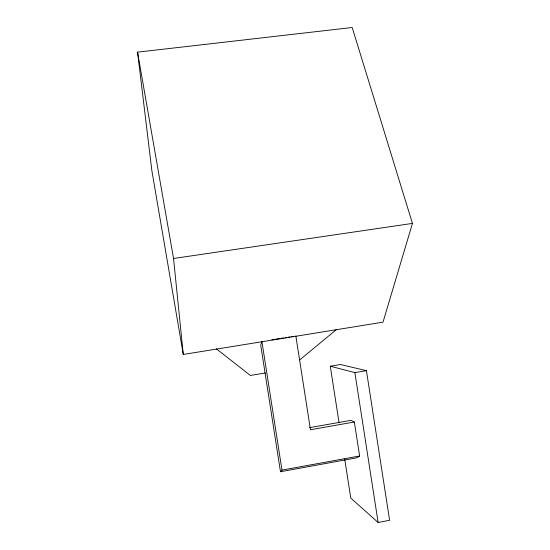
<?xml version="1.0" encoding="UTF-8"?>
<svg xmlns="http://www.w3.org/2000/svg" width="550" height="550" viewBox="0 0 550 550"><rect width="100%" height="100%" fill="white"/><g stroke="black" fill="none" stroke-linecap="round" stroke-linejoin="round"><path stroke-width="0.82" d="M412.452 223.403L383.013 322.163L183.281 354.461L151.848 170.576L137.548 52.154L352.192 27.5L412.452 223.403L173.546 258.486L183.281 354.461M281.985 470.106L261.896 341.44L260.721 345.187L280.479 471.728L281.985 470.106L359.631 455.978L354.358 421.994L351.058 420.331L309.519 427.652M299.805 359.844L336.586 329.409M359.631 455.978L356.874 457.806L280.479 471.728M344.719 459.168L350.762 498.039L378.125 522.5L389.606 520.286L366.424 370.666L340.471 364.513L330.275 366.217L339.075 422.833M354.358 421.994L310.461 429.743L295.852 335.954M330.275 366.217L354.874 372.618L366.424 370.666M265.341 372.962L250.367 375.457L216.274 348.769M271.831 339.831L283.429 337.961M285.086 337.693L286.743 337.425M288.399 337.157L290.056 336.889M291.713 336.621L293.37 336.353M137.548 52.154L173.546 258.486M354.874 372.618L378.125 522.5"/></g></svg>
